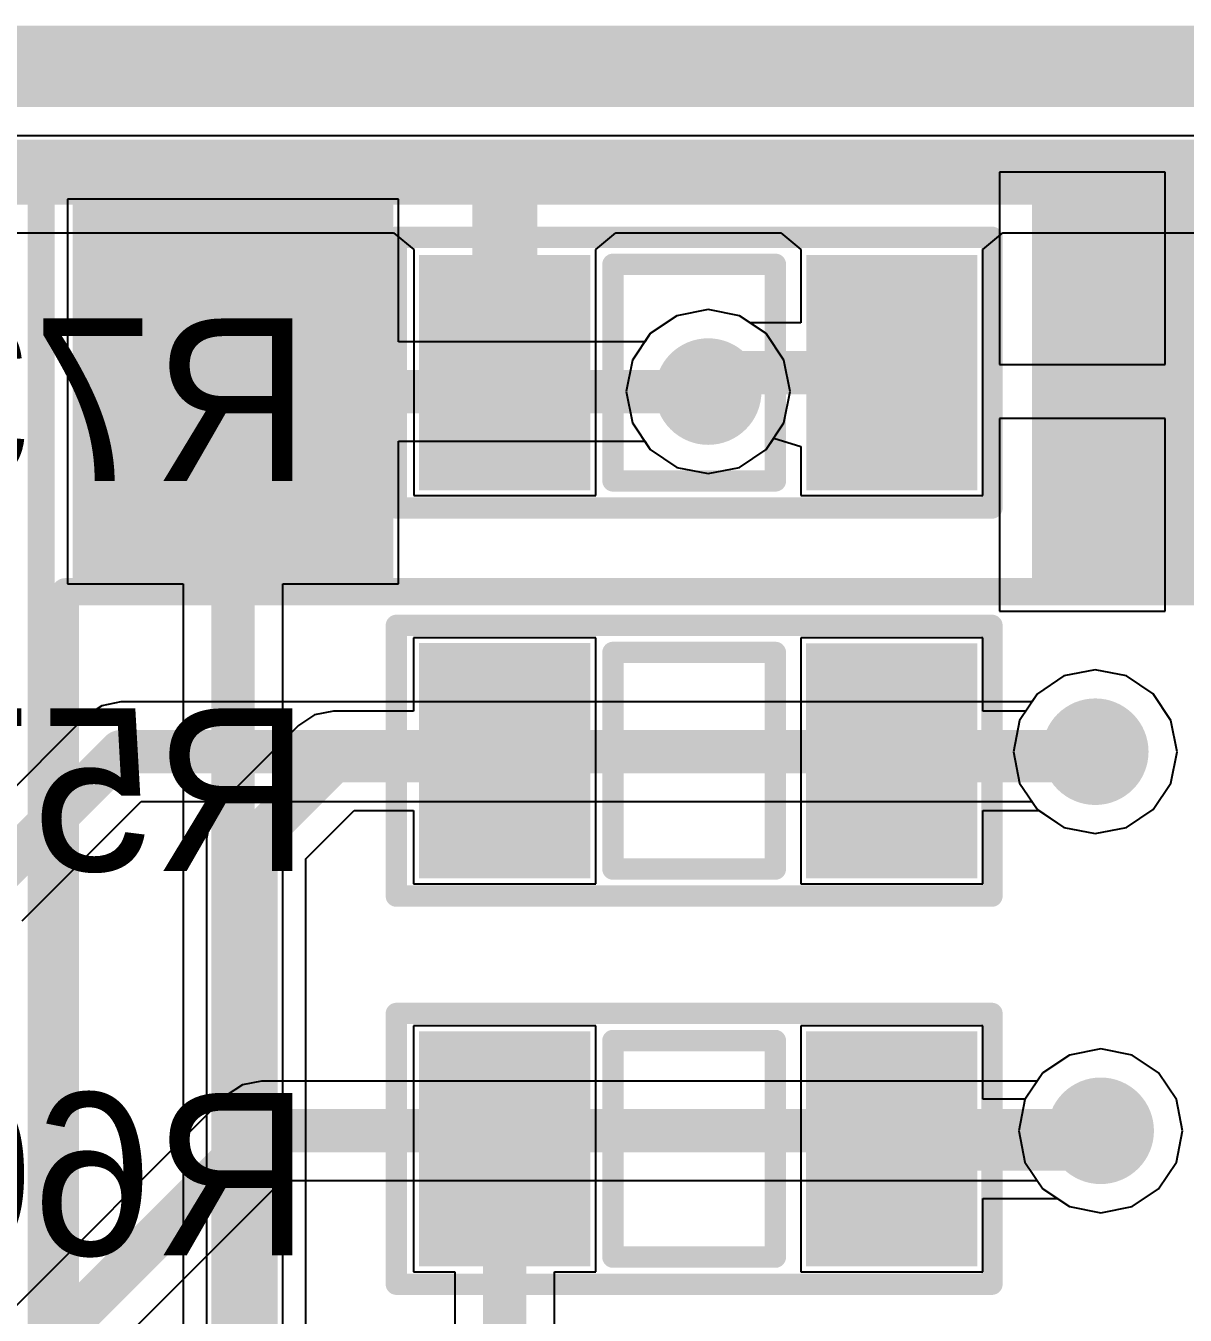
# Model space of a CAD drawing. Header units: millimetres. Extents: x 3.6 to 6.79, y 1.07 to 2.73.
# Drawn here: x 5.1815 to 5.3956, y 2.4959 to 2.734 of the extents above; entities that cross this region are included whole.
import ezdxf

# ---------------------------------------------------------------- set-up
doc = ezdxf.new("R2010")
doc.units = ezdxf.units.MM
doc.header["$MEASUREMENT"] = 0
for name, color, linetype in [('BottomLayer', 5, 'Continuous'), ('BottomOverlay', 54, 'Continuous'), ('BottomPaste', 16, 'Continuous'), ('BottomSolder', 6, 'Continuous'), ('KeepOutLayer', 6, 'Continuous'), ('Mechanical15', 56, 'Continuous'), ('MidLayer1', 16, 'Continuous'), ('MidLayer2', 76, 'Continuous'), ('MultiLayer', 9, 'Continuous'), ('TopLayer', 1, 'Continuous'), ('TopOverlay', 2, 'Continuous'), ('TopPaste', 8, 'Continuous'), ('TopSolder', 216, 'Continuous'), ('ViaHoleLayer', 16, 'Continuous')]:
    doc.layers.add(name, color=color, linetype=linetype)

# ---------------------------------------------------------------- blocks, each defined once
blk = doc.blocks.new('SW2_SMD_27')
at = {"layer": 'Mechanical15', "const_width": 0.005}
for points in [[(-0.19685, 0.12402), (0.19685, 0.12402)], [(0.19685, 0.12402), (0.19685, -0.12402)]]:
    blk.add_lwpolyline(points, dxfattribs=at)
at = {"layer": 'Mechanical15', "const_width": 0.0025}
blk.add_lwpolyline([(0.1956, 0.12402, 1), (0.1981, 0.12402, 1)], format="xyb", close=True, dxfattribs=at)
blk.add_lwpolyline([(0.1956, 0.12402, 1), (0.1981, 0.12402, 1)], format="xyb", close=True, dxfattribs=at)
at = {"layer": 'TopLayer'}
for points in [[(0.12598, 0.06299), (0.18701, 0.06299), (0.12598, 0.11417), (0.18701, 0.11417)], [(0.12598, -0.11417), (0.18701, -0.11417), (0.12598, -0.06299), (0.18701, -0.06299)]]:
    blk.add_solid(points, dxfattribs=at)
at = {"layer": 'TopOverlay', "const_width": 0.005}
for points in [[(-0.11955, 0.11955), (0.11955, 0.11955)], [(0.11955, 0.11955), (0.11955, -0.11955)]]:
    blk.add_lwpolyline(points, dxfattribs=at)
at = {"layer": 'TopOverlay', "const_width": 0.0025}
blk.add_lwpolyline([(0.1183, 0.11955, 1), (0.1208, 0.11955, 1)], format="xyb", close=True, dxfattribs=at)
blk.add_lwpolyline([(0.1183, 0.11955, 1), (0.1208, 0.11955, 1)], format="xyb", close=True, dxfattribs=at)
at = {"layer": 'TopPaste'}
for points in [[(0.12598, 0.06299), (0.18701, 0.06299), (0.12598, 0.11417), (0.18701, 0.11417)], [(0.12598, -0.11417), (0.18701, -0.11417), (0.12598, -0.06299), (0.18701, -0.06299)]]:
    blk.add_solid(points, dxfattribs=at)
at = {"layer": 'TopSolder'}
for points in [[(0.12198, 0.05899), (0.19101, 0.05899), (0.12198, 0.11817), (0.19101, 0.11817)], [(0.12198, -0.11817), (0.19101, -0.11817), (0.12198, -0.05899), (0.19101, -0.05899)]]:
    blk.add_solid(points, dxfattribs=at)
blk = doc.blocks.new('RES_SMD_0603_B_43')
at = {"layer": 'BottomLayer'}
for points in [[(-0.04681, -0.01772), (-0.02319, -0.01772), (-0.04681, 0.01772), (-0.02319, 0.01772)], [(0.02468, -0.01772), (0.0483, -0.01772), (0.02468, 0.01771), (0.0483, 0.01771)]]:
    blk.add_solid(points, dxfattribs=at)
at = {"layer": 'BottomOverlay', "const_width": 0.00394}
for points in [[(-0.055, 0.025), (0.035, 0.025)], [(-0.055, -0.025), (-0.055, 0.025)], [(0.035, 0.025), (0.055, 0.025)], [(0.055, -0.025), (0.055, 0.025)], [(-0.015, 0.02), (0.015, 0.02)], [(-0.015, -0.02), (-0.015, 0.02)], [(0.015, -0.02), (0.015, 0.02)], [(-0.015, -0.02), (0.015, -0.02)], [(-0.055, -0.025), (0.055, -0.025)]]:
    blk.add_lwpolyline(points, dxfattribs=at)
at = {"layer": 'BottomOverlay', "const_width": 0.00197}
for points in [[(-0.05599, 0.025, 1), (-0.05402, 0.025, 1)], [(-0.05599, 0.025, 1), (-0.05402, 0.025, 1)], [(0.03401, 0.025, 1), (0.03598, 0.025, 1)], [(0.03401, 0.025, 1), (0.03598, 0.025, 1)], [(0.05401, 0.025, 1), (0.05598, 0.025, 1)], [(0.05401, 0.025, 1), (0.05598, 0.025, 1)], [(-0.01599, 0.02, 1), (-0.01402, 0.02, 1)], [(-0.01599, 0.02, 1), (-0.01402, 0.02, 1)], [(0.01401, 0.02, 1), (0.01598, 0.02, 1)], [(0.01401, 0.02, 1), (0.01598, 0.02, 1)], [(-0.01599, -0.02, 1), (-0.01402, -0.02, 1)], [(-0.01599, -0.02, 1), (-0.01402, -0.02, 1)], [(0.01401, -0.02, 1), (0.01598, -0.02, 1)], [(0.01401, -0.02, 1), (0.01598, -0.02, 1)], [(-0.05599, -0.025, 1), (-0.05402, -0.025, 1)], [(-0.05599, -0.025, 1), (-0.05402, -0.025, 1)], [(0.05401, -0.025, 1), (0.05598, -0.025, 1)], [(0.05401, -0.025, 1), (0.05598, -0.025, 1)]]:
    blk.add_lwpolyline(points, format="xyb", close=True, dxfattribs=at)
at = {"layer": 'BottomPaste'}
for points in [[(-0.04681, -0.01772), (-0.02319, -0.01772), (-0.04681, 0.01772), (-0.02319, 0.01772)], [(0.02468, -0.01772), (0.0483, -0.01772), (0.02468, 0.01771), (0.0483, 0.01771)]]:
    blk.add_solid(points, dxfattribs=at)
at = {"layer": 'BottomSolder'}
for points in [[(-0.05081, -0.02172), (-0.01919, -0.02172), (-0.05081, 0.02172), (-0.01919, 0.02172)], [(0.02068, -0.02172), (0.0523, -0.02172), (0.02068, 0.02171), (0.0523, 0.02171)]]:
    blk.add_solid(points, dxfattribs=at)
blk = doc.blocks.new('RES_SMD_0603_B_59')
at = {"layer": 'BottomLayer'}
for points in [[(-0.04681, -0.01772), (-0.02319, -0.01772), (-0.04681, 0.01772), (-0.02319, 0.01772)], [(0.02468, -0.01772), (0.0483, -0.01772), (0.02468, 0.01771), (0.0483, 0.01771)]]:
    blk.add_solid(points, dxfattribs=at)
at = {"layer": 'BottomOverlay', "const_width": 0.00394}
for points in [[(-0.055, 0.025), (0.035, 0.025)], [(-0.055, -0.025), (-0.055, 0.025)], [(0.035, 0.025), (0.055, 0.025)], [(0.055, -0.025), (0.055, 0.025)], [(-0.015, 0.02), (0.015, 0.02)], [(-0.015, -0.02), (-0.015, 0.02)], [(0.015, -0.02), (0.015, 0.02)], [(-0.015, -0.02), (0.015, -0.02)], [(-0.055, -0.025), (0.055, -0.025)]]:
    blk.add_lwpolyline(points, dxfattribs=at)
at = {"layer": 'BottomOverlay', "const_width": 0.00197}
for points in [[(-0.05599, 0.025, 1), (-0.05402, 0.025, 1)], [(-0.05599, 0.025, 1), (-0.05402, 0.025, 1)], [(0.03401, 0.025, 1), (0.03598, 0.025, 1)], [(0.03401, 0.025, 1), (0.03598, 0.025, 1)], [(0.05401, 0.025, 1), (0.05598, 0.025, 1)], [(0.05401, 0.025, 1), (0.05598, 0.025, 1)], [(-0.01599, 0.02, 1), (-0.01402, 0.02, 1)], [(-0.01599, 0.02, 1), (-0.01402, 0.02, 1)], [(0.01401, 0.02, 1), (0.01598, 0.02, 1)], [(0.01401, 0.02, 1), (0.01598, 0.02, 1)], [(-0.01599, -0.02, 1), (-0.01402, -0.02, 1)], [(-0.01599, -0.02, 1), (-0.01402, -0.02, 1)], [(0.01401, -0.02, 1), (0.01598, -0.02, 1)], [(0.01401, -0.02, 1), (0.01598, -0.02, 1)], [(-0.05599, -0.025, 1), (-0.05402, -0.025, 1)], [(-0.05599, -0.025, 1), (-0.05402, -0.025, 1)], [(0.05401, -0.025, 1), (0.05598, -0.025, 1)], [(0.05401, -0.025, 1), (0.05598, -0.025, 1)]]:
    blk.add_lwpolyline(points, format="xyb", close=True, dxfattribs=at)
at = {"layer": 'BottomPaste'}
for points in [[(-0.04681, -0.01772), (-0.02319, -0.01772), (-0.04681, 0.01772), (-0.02319, 0.01772)], [(0.02468, -0.01772), (0.0483, -0.01772), (0.02468, 0.01771), (0.0483, 0.01771)]]:
    blk.add_solid(points, dxfattribs=at)
at = {"layer": 'BottomSolder'}
for points in [[(-0.05081, -0.02172), (-0.01919, -0.02172), (-0.05081, 0.02172), (-0.01919, 0.02172)], [(0.02068, -0.02172), (0.0523, -0.02172), (0.02068, 0.02171), (0.0523, 0.02171)]]:
    blk.add_solid(points, dxfattribs=at)
blk = doc.blocks.new('RES_SMD_0603_B_60')
at = {"layer": 'BottomLayer'}
for points in [[(-0.04681, -0.01772), (-0.02319, -0.01772), (-0.04681, 0.01772), (-0.02319, 0.01772)], [(0.02468, -0.01772), (0.0483, -0.01772), (0.02468, 0.01771), (0.0483, 0.01771)]]:
    blk.add_solid(points, dxfattribs=at)
at = {"layer": 'BottomOverlay', "const_width": 0.00394}
for points in [[(-0.055, 0.025), (0.035, 0.025)], [(-0.055, -0.025), (-0.055, 0.025)], [(0.035, 0.025), (0.055, 0.025)], [(0.055, -0.025), (0.055, 0.025)], [(-0.015, 0.02), (0.015, 0.02)], [(-0.015, -0.02), (-0.015, 0.02)], [(0.015, -0.02), (0.015, 0.02)], [(-0.015, -0.02), (0.015, -0.02)], [(-0.055, -0.025), (0.055, -0.025)]]:
    blk.add_lwpolyline(points, dxfattribs=at)
at = {"layer": 'BottomOverlay', "const_width": 0.00197}
for points in [[(-0.05599, 0.025, 1), (-0.05402, 0.025, 1)], [(-0.05599, 0.025, 1), (-0.05402, 0.025, 1)], [(0.03401, 0.025, 1), (0.03598, 0.025, 1)], [(0.03401, 0.025, 1), (0.03598, 0.025, 1)], [(0.05401, 0.025, 1), (0.05598, 0.025, 1)], [(0.05401, 0.025, 1), (0.05598, 0.025, 1)], [(-0.01599, 0.02, 1), (-0.01402, 0.02, 1)], [(-0.01599, 0.02, 1), (-0.01402, 0.02, 1)], [(0.01401, 0.02, 1), (0.01598, 0.02, 1)], [(0.01401, 0.02, 1), (0.01598, 0.02, 1)], [(-0.01599, -0.02, 1), (-0.01402, -0.02, 1)], [(-0.01599, -0.02, 1), (-0.01402, -0.02, 1)], [(0.01401, -0.02, 1), (0.01598, -0.02, 1)], [(0.01401, -0.02, 1), (0.01598, -0.02, 1)], [(-0.05599, -0.025, 1), (-0.05402, -0.025, 1)], [(-0.05599, -0.025, 1), (-0.05402, -0.025, 1)], [(0.05401, -0.025, 1), (0.05598, -0.025, 1)], [(0.05401, -0.025, 1), (0.05598, -0.025, 1)]]:
    blk.add_lwpolyline(points, format="xyb", close=True, dxfattribs=at)
at = {"layer": 'BottomPaste'}
for points in [[(-0.04681, -0.01772), (-0.02319, -0.01772), (-0.04681, 0.01772), (-0.02319, 0.01772)], [(0.02468, -0.01772), (0.0483, -0.01772), (0.02468, 0.01771), (0.0483, 0.01771)]]:
    blk.add_solid(points, dxfattribs=at)
at = {"layer": 'BottomSolder'}
for points in [[(-0.05081, -0.02172), (-0.01919, -0.02172), (-0.05081, 0.02172), (-0.01919, 0.02172)], [(0.02068, -0.02172), (0.0523, -0.02172), (0.02068, 0.02171), (0.0523, 0.02171)]]:
    blk.add_solid(points, dxfattribs=at)

msp = doc.modelspace()

# ---------------------------------------------------------------- linework, layer by layer
at = {"layer": 'BottomLayer'}
for p, q in [((5.10477, 2.69583), (5.2494, 2.69583)), ((5.2494, 2.69583), (5.25312, 2.69272)), ((5.28674, 2.69272), (5.29045, 2.69583)), ((5.29045, 2.69583), (5.3209, 2.69583)), ((5.3209, 2.69583), (5.32461, 2.69271)), ((5.35823, 2.69271), (5.36194, 2.69583)), ((5.36194, 2.69583), (5.50657, 2.69583)), ((5.25312, 2.69272), (5.25312, 2.64728)), ((5.28674, 2.64728), (5.28674, 2.69272)), ((5.32461, 2.69271), (5.32461, 2.69083)), ((5.32461, 2.69083), (5.32461, 2.67917)), ((5.35823, 2.69083), (5.35823, 2.69271)), ((5.35823, 2.64728), (5.35823, 2.69083)), ((5.30751, 2.68163), (5.30172, 2.68048)), ((5.3133, 2.68048), (5.30751, 2.68163)), ((5.30172, 2.68048), (5.29681, 2.6772)), ((5.31526, 2.67917), (5.3133, 2.68048)), ((5.32461, 2.67917), (5.31526, 2.67917)), ((5.29681, 2.6772), (5.29353, 2.67229)), ((5.29353, 2.67229), (5.29238, 2.6665)), ((5.29238, 2.6665), (5.29353, 2.6607)), ((5.29353, 2.6607), (5.29681, 2.6558)), ((5.31821, 2.6558), (5.31961, 2.65788)), ((5.31961, 2.65788), (5.32461, 2.65637)), ((5.29681, 2.6558), (5.30172, 2.65251)), ((5.3133, 2.65251), (5.31821, 2.6558)), ((5.32461, 2.65637), (5.32461, 2.64728)), ((5.30172, 2.65251), (5.30751, 2.65136)), ((5.30751, 2.65136), (5.3133, 2.65251)), ((5.25312, 2.64728), (5.28674, 2.64728)), ((5.32461, 2.64728), (5.35823, 2.64728)), ((5.28673, 2.62105), (5.25311, 2.62105)), ((5.25311, 2.62105), (5.25311, 2.60751)), ((5.28673, 2.57562), (5.28673, 2.62105)), ((5.35822, 2.62105), (5.3246, 2.62105)), ((5.3246, 2.62105), (5.3246, 2.57561)), ((5.35822, 2.6075), (5.35822, 2.62105)), ((5.379, 2.61513), (5.37321, 2.61398)), ((5.38479, 2.61398), (5.379, 2.61513)), ((5.37321, 2.61398), (5.3683, 2.6107)), ((5.3897, 2.6107), (5.38479, 2.61398)), ((5.3683, 2.6107), (5.36616, 2.6075)), ((5.39298, 2.60579), (5.3897, 2.6107)), ((5.23833, 2.60751), (5.23482, 2.60681)), ((5.25311, 2.60751), (5.23833, 2.60751)), ((5.36616, 2.6075), (5.35822, 2.6075)), ((5.23184, 2.60482), (5.21751, 2.59049)), ((5.23482, 2.60681), (5.23184, 2.60482)), ((5.39413, 2.6), (5.39298, 2.60579)), ((5.39298, 2.59421), (5.39413, 2.6)), ((5.3897, 2.5893), (5.39298, 2.59421)), ((5.21751, 2.59049), (5.21552, 2.58751)), ((5.23318, 2.5802), (5.24213, 2.58916)), ((5.24213, 2.58916), (5.25311, 2.58916)), ((5.25311, 2.58916), (5.25311, 2.57562)), ((5.35822, 2.57561), (5.35822, 2.58915)), ((5.35822, 2.58915), (5.36852, 2.58915)), ((5.36852, 2.58915), (5.37321, 2.58602)), ((5.38479, 2.58602), (5.3897, 2.5893)), ((5.21552, 2.58751), (5.21482, 2.584)), ((5.37321, 2.58602), (5.379, 2.58487)), ((5.379, 2.58487), (5.38479, 2.58602)), ((5.21482, 2.584), (5.21482, 2.472)), ((5.23318, 2.4758), (5.23318, 2.5802)), ((5.25311, 2.57562), (5.28673, 2.57562)), ((5.3246, 2.57561), (5.35822, 2.57561)), ((5.28673, 2.54938), (5.25311, 2.54938)), ((5.25311, 2.54938), (5.25311, 2.50395)), ((5.28673, 2.50395), (5.28673, 2.54938)), ((5.35822, 2.54938), (5.3246, 2.54938)), ((5.3246, 2.54938), (5.3246, 2.50395)), ((5.35822, 2.53584), (5.35822, 2.54938)), ((5.37421, 2.54398), (5.3693, 2.5407)), ((5.38, 2.54513), (5.37421, 2.54398)), ((5.38579, 2.54398), (5.38, 2.54513)), ((5.3907, 2.5407), (5.38579, 2.54398)), ((5.3693, 2.5407), (5.36605, 2.53584)), ((5.39398, 2.53579), (5.3907, 2.5407)), ((5.36605, 2.53584), (5.35822, 2.53584)), ((5.39513, 2.53), (5.39398, 2.53579)), ((5.39398, 2.52421), (5.39513, 2.53)), ((5.3907, 2.5193), (5.39398, 2.52421)), ((5.38579, 2.51602), (5.3907, 2.5193)), ((5.35822, 2.50395), (5.35822, 2.51749)), ((5.35822, 2.51749), (5.37201, 2.51749)), ((5.37201, 2.51749), (5.37421, 2.51602)), ((5.37421, 2.51602), (5.38, 2.51487)), ((5.38, 2.51487), (5.38579, 2.51602)), ((5.25311, 2.50395), (5.26074, 2.50395)), ((5.26074, 2.50395), (5.26074, 2.48008)), ((5.2791, 2.48388), (5.2791, 2.50395)), ((5.2791, 2.50395), (5.28673, 2.50395)), ((5.3246, 2.50395), (5.35822, 2.50395))]:
    msp.add_line(p, q, dxfattribs=at)
for points, const_width in [([(5.014, 2.70704), (5.27, 2.70704)], 0.012), ([(5.26993, 2.70697), (5.27, 2.70704)], 0.012), ([(5.26993, 2.67), (5.26993, 2.70697)], 0.012), ([(5.27, 2.70704), (5.52596, 2.70704)], 0.012), ([(5.30751, 2.6665), (5.31101, 2.67)], 0.008), ([(5.31101, 2.67), (5.34142, 2.67)], 0.008), ([(5.37733, 2.59833), (5.379, 2.6)], 0.008), ([(5.224, 2.584), (5.23833, 2.59833)], 0.008), ([(5.23833, 2.59833), (5.26992, 2.59833)], 0.008), ([(5.34141, 2.59833), (5.37733, 2.59833)], 0.008), ([(5.224, 2.472), (5.224, 2.584)], 0.008), ([(5.37666, 2.52666), (5.38, 2.53)], 0.008), ([(5.26992, 2.48008), (5.26992, 2.52667)], 0.008), ([(5.34141, 2.52666), (5.37666, 2.52666)], 0.008)]:
    msp.add_lwpolyline(points, dxfattribs=dict(at, const_width=const_width))
for points, const_width in [([(5.26693, 2.70697, 1), (5.27293, 2.70697, 1)], 0.006), ([(5.26693, 2.70697, 1), (5.27293, 2.70697, 1)], 0.006), ([(5.267, 2.70704, 1), (5.273, 2.70704, 1)], 0.006), ([(5.267, 2.70704, 1), (5.273, 2.70704, 1)], 0.006), ([(5.267, 2.70704, 1), (5.273, 2.70704, 1)], 0.006), ([(5.30259, 2.6665, 1), (5.31243, 2.6665, 1)], 0.00984), ([(5.26693, 2.67, 1), (5.27293, 2.67, 1)], 0.006), ([(5.30901, 2.67, 1), (5.31301, 2.67, 1)], 0.004), ([(5.30901, 2.67, 1), (5.31301, 2.67, 1)], 0.004), ([(5.33942, 2.67, 1), (5.34342, 2.67, 1)], 0.004), ([(5.30551, 2.6665, 1), (5.30951, 2.6665, 1)], 0.004), ([(5.37408, 2.6, 1), (5.38392, 2.6, 1)], 0.00984), ([(5.377, 2.6, 1), (5.381, 2.6, 1)], 0.004), ([(5.23633, 2.59833, 1), (5.24033, 2.59833, 1)], 0.004), ([(5.23633, 2.59833, 1), (5.24033, 2.59833, 1)], 0.004), ([(5.26792, 2.59833, 1), (5.27192, 2.59833, 1)], 0.004), ([(5.33941, 2.59833, 1), (5.34341, 2.59833, 1)], 0.004), ([(5.37533, 2.59833, 1), (5.37933, 2.59833, 1)], 0.004), ([(5.37533, 2.59833, 1), (5.37933, 2.59833, 1)], 0.004), ([(5.222, 2.584, 1), (5.226, 2.584, 1)], 0.004), ([(5.222, 2.584, 1), (5.226, 2.584, 1)], 0.004), ([(5.37508, 2.53, 1), (5.38492, 2.53, 1)], 0.00984), ([(5.378, 2.53, 1), (5.382, 2.53, 1)], 0.004), ([(5.26792, 2.52667, 1), (5.27192, 2.52667, 1)], 0.004), ([(5.33941, 2.52666, 1), (5.34341, 2.52666, 1)], 0.004), ([(5.37466, 2.52666, 1), (5.37866, 2.52666, 1)], 0.004), ([(5.37466, 2.52666, 1), (5.37866, 2.52666, 1)], 0.004)]:
    msp.add_lwpolyline(points, format="xyb", close=True, dxfattribs=dict(at, const_width=const_width))
at = {"layer": 'KeepOutLayer', "const_width": 0.015}
msp.add_lwpolyline([(3.622, 2.72654), (6.77161, 2.72654)], dxfattribs=at)
at = {"layer": 'MidLayer1'}
for p, q in [((3.63474, 2.7138), (6.75886, 2.7138)), ((5.30751, 2.68163), (5.30172, 2.68048)), ((5.3133, 2.68048), (5.30751, 2.68163)), ((5.30172, 2.68048), (5.29681, 2.6772)), ((5.31821, 2.6772), (5.3133, 2.68048)), ((5.29681, 2.6772), (5.29353, 2.67229)), ((5.32149, 2.67229), (5.31821, 2.6772)), ((5.29353, 2.67229), (5.29238, 2.6665)), ((5.32264, 2.6665), (5.32149, 2.67229)), ((5.29238, 2.6665), (5.29353, 2.6607)), ((5.32149, 2.6607), (5.32264, 2.6665)), ((5.29353, 2.6607), (5.29681, 2.6558)), ((5.31821, 2.6558), (5.32149, 2.6607)), ((5.29681, 2.6558), (5.30172, 2.65251)), ((5.3133, 2.65251), (5.31821, 2.6558)), ((5.30172, 2.65251), (5.30751, 2.65136)), ((5.30751, 2.65136), (5.3133, 2.65251)), ((5.379, 2.61513), (5.37321, 2.61398)), ((5.38479, 2.61398), (5.379, 2.61513)), ((5.37321, 2.61398), (5.3683, 2.6107)), ((5.3897, 2.6107), (5.38479, 2.61398)), ((5.3683, 2.6107), (5.36728, 2.60918)), ((5.39298, 2.60579), (5.3897, 2.6107)), ((5.19549, 2.60848), (5.19251, 2.60649)), ((5.199, 2.60918), (5.19549, 2.60848)), ((5.36728, 2.60918), (5.199, 2.60918)), ((5.19251, 2.60649), (5.1678, 2.58178)), ((5.39413, 2.6), (5.39298, 2.60579)), ((5.39298, 2.59421), (5.39413, 2.6)), ((5.3897, 2.5893), (5.39298, 2.59421)), ((5.18078, 2.5688), (5.2028, 2.59082)), ((5.2028, 2.59082), (5.36728, 2.59082)), ((5.36728, 2.59082), (5.3683, 2.5893)), ((5.3683, 2.5893), (5.37321, 2.58602)), ((5.38479, 2.58602), (5.3897, 2.5893)), ((5.37321, 2.58602), (5.379, 2.58487)), ((5.379, 2.58487), (5.38479, 2.58602)), ((5.37421, 2.54398), (5.3693, 2.5407)), ((5.38, 2.54513), (5.37421, 2.54398)), ((5.38579, 2.54398), (5.38, 2.54513)), ((5.3907, 2.5407), (5.38579, 2.54398)), ((5.3693, 2.5407), (5.36828, 2.53918)), ((5.39398, 2.53579), (5.3907, 2.5407)), ((5.22149, 2.53848), (5.21851, 2.53649)), ((5.225, 2.53918), (5.22149, 2.53848)), ((5.36828, 2.53918), (5.225, 2.53918)), ((5.21851, 2.53649), (5.1768, 2.49478)), ((5.39513, 2.53), (5.39398, 2.53579)), ((5.39398, 2.52421), (5.39513, 2.53)), ((5.3907, 2.5193), (5.39398, 2.52421)), ((5.18978, 2.4818), (5.2288, 2.52082)), ((5.2288, 2.52082), (5.36828, 2.52082)), ((5.36828, 2.52082), (5.3693, 2.5193)), ((5.3693, 2.5193), (5.37421, 2.51602)), ((5.38579, 2.51602), (5.3907, 2.5193)), ((5.37421, 2.51602), (5.38, 2.51487)), ((5.38, 2.51487), (5.38579, 2.51602))]:
    msp.add_line(p, q, dxfattribs=at)
for points, const_width in [([(5.30259, 2.6665, 1), (5.31243, 2.6665, 1)], 0.00984), ([(5.37408, 2.6, 1), (5.38392, 2.6, 1)], 0.00984), ([(5.197, 2.6, 1), (5.201, 2.6, 1)], 0.004), ([(5.197, 2.6, 1), (5.201, 2.6, 1)], 0.004), ([(5.377, 2.6, 1), (5.381, 2.6, 1)], 0.004), ([(5.37508, 2.53, 1), (5.38492, 2.53, 1)], 0.00984), ([(5.223, 2.53, 1), (5.227, 2.53, 1)], 0.004), ([(5.223, 2.53, 1), (5.227, 2.53, 1)], 0.004), ([(5.378, 2.53, 1), (5.382, 2.53, 1)], 0.004)]:
    msp.add_lwpolyline(points, format="xyb", close=True, dxfattribs=dict(at, const_width=const_width))
at = {"layer": 'MidLayer1', "const_width": 0.008}
for points in [[(5.166, 2.567), (5.199, 2.6)], [(5.199, 2.6), (5.379, 2.6)], [(5.175, 2.48), (5.225, 2.53)], [(5.225, 2.53), (5.38, 2.53)]]:
    msp.add_lwpolyline(points, dxfattribs=at)
at = {"layer": 'MidLayer2'}
for p, q in [((3.63474, 2.7138), (6.75886, 2.7138)), ((5.30751, 2.68163), (5.30172, 2.68048)), ((5.3133, 2.68048), (5.30751, 2.68163)), ((5.30172, 2.68048), (5.29681, 2.6772)), ((5.31821, 2.6772), (5.3133, 2.68048)), ((5.29681, 2.6772), (5.29353, 2.67229)), ((5.32149, 2.67229), (5.31821, 2.6772)), ((5.29353, 2.67229), (5.29238, 2.6665)), ((5.32264, 2.6665), (5.32149, 2.67229)), ((5.29238, 2.6665), (5.29353, 2.6607)), ((5.32149, 2.6607), (5.32264, 2.6665)), ((5.29353, 2.6607), (5.29681, 2.6558)), ((5.31821, 2.6558), (5.32149, 2.6607)), ((5.29681, 2.6558), (5.30172, 2.65251)), ((5.3133, 2.65251), (5.31821, 2.6558)), ((5.30172, 2.65251), (5.30751, 2.65136)), ((5.30751, 2.65136), (5.3133, 2.65251)), ((5.379, 2.61513), (5.37321, 2.61398)), ((5.38479, 2.61398), (5.379, 2.61513)), ((5.37321, 2.61398), (5.3683, 2.6107)), ((5.3897, 2.6107), (5.38479, 2.61398)), ((5.3683, 2.6107), (5.36502, 2.60579)), ((5.39298, 2.60579), (5.3897, 2.6107)), ((5.36502, 2.60579), (5.36387, 2.6)), ((5.39413, 2.6), (5.39298, 2.60579)), ((5.36387, 2.6), (5.36502, 2.59421)), ((5.39298, 2.59421), (5.39413, 2.6)), ((5.36502, 2.59421), (5.3683, 2.5893)), ((5.3897, 2.5893), (5.39298, 2.59421)), ((5.3683, 2.5893), (5.37321, 2.58602)), ((5.38479, 2.58602), (5.3897, 2.5893)), ((5.37321, 2.58602), (5.379, 2.58487)), ((5.379, 2.58487), (5.38479, 2.58602)), ((5.37421, 2.54398), (5.3693, 2.5407)), ((5.38, 2.54513), (5.37421, 2.54398)), ((5.38579, 2.54398), (5.38, 2.54513)), ((5.3907, 2.5407), (5.38579, 2.54398)), ((5.3693, 2.5407), (5.36602, 2.53579)), ((5.39398, 2.53579), (5.3907, 2.5407)), ((5.36602, 2.53579), (5.36487, 2.53)), ((5.39513, 2.53), (5.39398, 2.53579)), ((5.36487, 2.53), (5.36602, 2.52421)), ((5.39398, 2.52421), (5.39513, 2.53)), ((5.36602, 2.52421), (5.3693, 2.5193)), ((5.3907, 2.5193), (5.39398, 2.52421)), ((5.3693, 2.5193), (5.37421, 2.51602)), ((5.38579, 2.51602), (5.3907, 2.5193)), ((5.37421, 2.51602), (5.38, 2.51487)), ((5.38, 2.51487), (5.38579, 2.51602))]:
    msp.add_line(p, q, dxfattribs=at)
at = {"layer": 'MidLayer2', "const_width": 0.00984}
for points in [[(5.30259, 2.6665, 1), (5.31243, 2.6665, 1)], [(5.37408, 2.6, 1), (5.38392, 2.6, 1)], [(5.37508, 2.53, 1), (5.38492, 2.53, 1)]]:
    msp.add_lwpolyline(points, format="xyb", close=True, dxfattribs=at)
at = {"layer": 'MultiLayer', "const_width": 0.00984}
for points in [[(5.30259, 2.6665, 1), (5.31243, 2.6665, 1)], [(5.37408, 2.6, 1), (5.38392, 2.6, 1)], [(5.37508, 2.53, 1), (5.38492, 2.53, 1)]]:
    msp.add_lwpolyline(points, format="xyb", close=True, dxfattribs=at)
at = {"layer": 'TopLayer'}
for p, q in [((3.63474, 2.7138), (6.75886, 2.7138)), ((5.39191, 2.70701), (5.36132, 2.70701)), ((5.36132, 2.70701), (5.36132, 2.6715)), ((5.39191, 2.6715), (5.39191, 2.70701)), ((5.25033, 2.70201), (5.18915, 2.70201)), ((5.18915, 2.70201), (5.18915, 2.63098)), ((5.25033, 2.67567), (5.25033, 2.70201)), ((5.30751, 2.68163), (5.30172, 2.68048)), ((5.3133, 2.68048), (5.30751, 2.68163)), ((5.30172, 2.68048), (5.29681, 2.6772)), ((5.31821, 2.6772), (5.3133, 2.68048)), ((5.29681, 2.6772), (5.29579, 2.67567)), ((5.32149, 2.67229), (5.31821, 2.6772)), ((5.29579, 2.67567), (5.25033, 2.67567)), ((5.32264, 2.6665), (5.32149, 2.67229)), ((5.36132, 2.6715), (5.39191, 2.6715)), ((5.32149, 2.6607), (5.32264, 2.6665)), ((5.31821, 2.6558), (5.32149, 2.6607)), ((5.39191, 2.6615), (5.36132, 2.6615)), ((5.36132, 2.6615), (5.36132, 2.62598)), ((5.39191, 2.62598), (5.39191, 2.6615)), ((5.25033, 2.63098), (5.25033, 2.65732)), ((5.25033, 2.65732), (5.29579, 2.65732)), ((5.29579, 2.65732), (5.29681, 2.6558)), ((5.29681, 2.6558), (5.30172, 2.65251)), ((5.3133, 2.65251), (5.31821, 2.6558)), ((5.30172, 2.65251), (5.30751, 2.65136)), ((5.30751, 2.65136), (5.3133, 2.65251)), ((5.18915, 2.63098), (5.21056, 2.63098)), ((5.21056, 2.63098), (5.21056, 2.38902)), ((5.22892, 2.38902), (5.22892, 2.63098)), ((5.22892, 2.63098), (5.25033, 2.63098)), ((5.36132, 2.62598), (5.39191, 2.62598)), ((5.379, 2.61513), (5.37321, 2.61398)), ((5.38479, 2.61398), (5.379, 2.61513)), ((5.37321, 2.61398), (5.3683, 2.6107)), ((5.3897, 2.6107), (5.38479, 2.61398)), ((5.3683, 2.6107), (5.36502, 2.60579)), ((5.39298, 2.60579), (5.3897, 2.6107)), ((5.36502, 2.60579), (5.36387, 2.6)), ((5.39413, 2.6), (5.39298, 2.60579)), ((5.36387, 2.6), (5.36502, 2.59421)), ((5.39298, 2.59421), (5.39413, 2.6)), ((5.36502, 2.59421), (5.3683, 2.5893)), ((5.3897, 2.5893), (5.39298, 2.59421)), ((5.3683, 2.5893), (5.37321, 2.58602)), ((5.38479, 2.58602), (5.3897, 2.5893)), ((5.37321, 2.58602), (5.379, 2.58487)), ((5.379, 2.58487), (5.38479, 2.58602)), ((5.37421, 2.54398), (5.3693, 2.5407)), ((5.38, 2.54513), (5.37421, 2.54398)), ((5.38579, 2.54398), (5.38, 2.54513)), ((5.3907, 2.5407), (5.38579, 2.54398)), ((5.3693, 2.5407), (5.36602, 2.53579)), ((5.39398, 2.53579), (5.3907, 2.5407)), ((5.36602, 2.53579), (5.36487, 2.53)), ((5.39513, 2.53), (5.39398, 2.53579)), ((5.36487, 2.53), (5.36602, 2.52421)), ((5.39398, 2.52421), (5.39513, 2.53)), ((5.36602, 2.52421), (5.3693, 2.5193)), ((5.3907, 2.5193), (5.39398, 2.52421)), ((5.3693, 2.5193), (5.37421, 2.51602)), ((5.38579, 2.51602), (5.3907, 2.5193)), ((5.37421, 2.51602), (5.38, 2.51487)), ((5.38, 2.51487), (5.38579, 2.51602))]:
    msp.add_line(p, q, dxfattribs=at)
for points, const_width in [([(5.30259, 2.6665, 1), (5.31243, 2.6665, 1)], 0.00984), ([(5.21774, 2.6665, 1), (5.22174, 2.6665, 1)], 0.004), ([(5.21774, 2.6665, 1), (5.22174, 2.6665, 1)], 0.004), ([(5.30551, 2.6665, 1), (5.30951, 2.6665, 1)], 0.004), ([(5.37408, 2.6, 1), (5.38392, 2.6, 1)], 0.00984), ([(5.37508, 2.53, 1), (5.38492, 2.53, 1)], 0.00984)]:
    msp.add_lwpolyline(points, format="xyb", close=True, dxfattribs=dict(at, const_width=const_width))
at = {"layer": 'TopLayer', "const_width": 0.008}
for points in [[(5.21974, 2.3535), (5.21974, 2.6665)], [(5.21974, 2.6665), (5.30751, 2.6665)]]:
    msp.add_lwpolyline(points, dxfattribs=at)
at = {"layer": 'ViaHoleLayer', "const_width": 0.00591}
for points in [[(5.30456, 2.6665, 1), (5.31046, 2.6665, 1)], [(5.37605, 2.6, 1), (5.38195, 2.6, 1)], [(5.37705, 2.53, 1), (5.38295, 2.53, 1)]]:
    msp.add_lwpolyline(points, format="xyb", close=True, dxfattribs=at)

# ---------------------------------------------------------------- block references
for name, p, rotation in [('SW2_SMD_27', (5.30832, 2.51), 90), ('RES_SMD_0603_B_60', (5.30492, 2.59833), 360), ('RES_SMD_0603_B_59', (5.30492, 2.52667), 360)]:
    msp.add_blockref(name, p, dxfattribs=dict(rotation=rotation))
msp.add_blockref('RES_SMD_0603_B_43', (5.30493, 2.67))

# ---------------------------------------------------------------- texts
at = {"layer": 'BottomOverlay', "text_generation_flag": 2}
for s, p in [('R73', (5.234, 2.65)), ('R57', (5.234, 2.578)), ('R60', (5.234, 2.507))]:
    msp.add_text(s, height=0.03, dxfattribs=at).set_placement(p)

doc.saveas('drawing.dxf')
